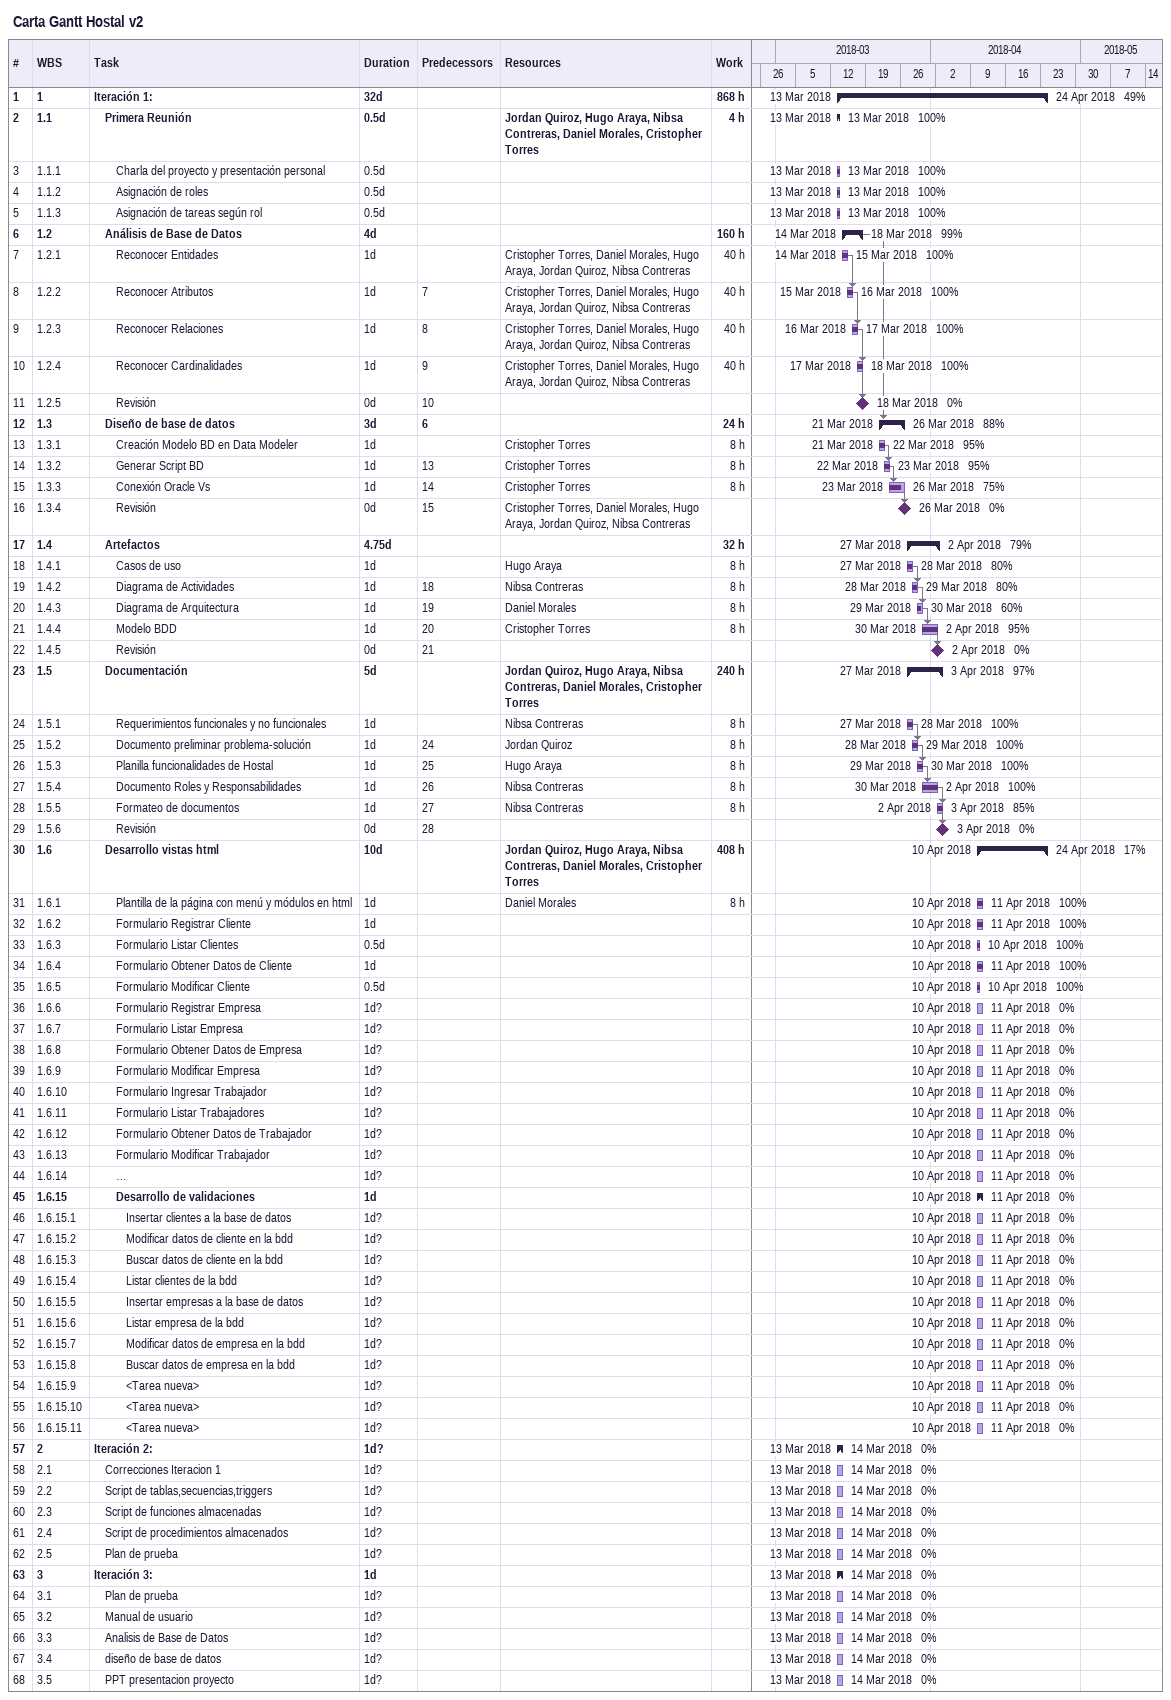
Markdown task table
Carta Gantt Hostal v2

| ID | WBS | Task | Duration | Start | Finish | Predecessors | Resources | % complete | Work (h) |
|---|---|---|---|---|---|---|---|---|---|
| 1 | 1 | **Iteración 1:** | 32d | 2018-03-13 | 2018-04-24 |  |  | 49 | 868 |
| 2 | 1.1 | **Primera Reunión** | 0.5d | 2018-03-13 | 2018-03-13 |  | Jordan Quiroz, Hugo Araya, Nibsa Contreras, Daniel Morales, Cristopher Torres | 100 | 4 |
| 3 | 1.1.1 | Charla del proyecto y presentación personal | 0.5d | 2018-03-13 | 2018-03-13 |  |  | 100 |  |
| 4 | 1.1.2 | Asignación de roles | 0.5d | 2018-03-13 | 2018-03-13 |  |  | 100 |  |
| 5 | 1.1.3 | Asignación de tareas según rol | 0.5d | 2018-03-13 | 2018-03-13 |  |  | 100 |  |
| 6 | 1.2 | **Análisis de Base de Datos** | 4d | 2018-03-14 | 2018-03-18 |  |  | 99 | 160 |
| 7 | 1.2.1 | Reconocer Entidades | 1d | 2018-03-14 | 2018-03-15 |  | Cristopher Torres, Daniel Morales, Hugo Araya, Jordan Quiroz, Nibsa Contreras | 100 | 40 |
| 8 | 1.2.2 | Reconocer Atributos | 1d | 2018-03-15 | 2018-03-16 | 7 | Cristopher Torres, Daniel Morales, Hugo Araya, Jordan Quiroz, Nibsa Contreras | 100 | 40 |
| 9 | 1.2.3 | Reconocer Relaciones | 1d | 2018-03-16 | 2018-03-17 | 8 | Cristopher Torres, Daniel Morales, Hugo Araya, Jordan Quiroz, Nibsa Contreras | 100 | 40 |
| 10 | 1.2.4 | Reconocer Cardinalidades | 1d | 2018-03-17 | 2018-03-18 | 9 | Cristopher Torres, Daniel Morales, Hugo Araya, Jordan Quiroz, Nibsa Contreras | 100 | 40 |
| 11 | 1.2.5 | Revisión | 0d | 2018-03-18 | 2018-03-18 | 10 |  | 0 |  |
| 12 | 1.3 | **Diseño de base de datos** | 3d | 2018-03-21 | 2018-03-26 | 6 |  | 88 | 24 |
| 13 | 1.3.1 | Creación Modelo BD en Data Modeler | 1d | 2018-03-21 | 2018-03-22 |  | Cristopher Torres | 95 | 8 |
| 14 | 1.3.2 | Generar Script BD | 1d | 2018-03-22 | 2018-03-23 | 13 | Cristopher Torres | 95 | 8 |
| 15 | 1.3.3 | Conexión Oracle Vs | 1d | 2018-03-23 | 2018-03-26 | 14 | Cristopher Torres | 75 | 8 |
| 16 | 1.3.4 | Revisión | 0d | 2018-03-26 | 2018-03-26 | 15 | Cristopher Torres, Daniel Morales, Hugo Araya, Jordan Quiroz, Nibsa Contreras | 0 |  |
| 17 | 1.4 | **Artefactos** | 4.75d | 2018-03-27 | 2018-04-02 |  |  | 79 | 32 |
| 18 | 1.4.1 | Casos de uso | 1d | 2018-03-27 | 2018-03-28 |  | Hugo Araya | 80 | 8 |
| 19 | 1.4.2 | Diagrama de Actividades | 1d | 2018-03-28 | 2018-03-29 | 18 | Nibsa Contreras | 80 | 8 |
| 20 | 1.4.3 | Diagrama de Arquitectura | 1d | 2018-03-29 | 2018-03-30 | 19 | Daniel Morales | 60 | 8 |
| 21 | 1.4.4 | Modelo BDD | 1d | 2018-03-30 | 2018-04-02 | 20 | Cristopher Torres | 95 | 8 |
| 22 | 1.4.5 | Revisión | 0d | 2018-04-02 | 2018-04-02 | 21 |  | 0 |  |
| 23 | 1.5 | **Documentación** | 5d | 2018-03-27 | 2018-04-03 |  | Jordan Quiroz, Hugo Araya, Nibsa Contreras, Daniel Morales, Cristopher Torres | 97 | 240 |
| 24 | 1.5.1 | Requerimientos funcionales y no funcionales | 1d | 2018-03-27 | 2018-03-28 |  | Nibsa Contreras | 100 | 8 |
| 25 | 1.5.2 | Documento preliminar problema-solución | 1d | 2018-03-28 | 2018-03-29 | 24 | Jordan Quiroz | 100 | 8 |
| 26 | 1.5.3 | Planilla funcionalidades de Hostal | 1d | 2018-03-29 | 2018-03-30 | 25 | Hugo Araya | 100 | 8 |
| 27 | 1.5.4 | Documento Roles y Responsabilidades | 1d | 2018-03-30 | 2018-04-02 | 26 | Nibsa Contreras | 100 | 8 |
| 28 | 1.5.5 | Formateo de documentos | 1d | 2018-04-02 | 2018-04-03 | 27 | Nibsa Contreras | 85 | 8 |
| 29 | 1.5.6 | Revisión | 0d | 2018-04-03 | 2018-04-03 | 28 |  | 0 |  |
| 30 | 1.6 | **Desarrollo vistas html** | 10d | 2018-04-10 | 2018-04-24 |  | Jordan Quiroz, Hugo Araya, Nibsa Contreras, Daniel Morales, Cristopher Torres | 17 | 408 |
| 31 | 1.6.1 | Plantilla de la página con menú y módulos en html | 1d | 2018-04-10 | 2018-04-11 |  | Daniel Morales | 100 | 8 |
| 32 | 1.6.2 | Formulario Registrar Cliente | 1d | 2018-04-10 | 2018-04-11 |  |  | 100 |  |
| 33 | 1.6.3 | Formulario Listar Clientes | 0.5d | 2018-04-10 | 2018-04-10 |  |  | 100 |  |
| 34 | 1.6.4 | Formulario Obtener Datos de Cliente | 1d | 2018-04-10 | 2018-04-11 |  |  | 100 |  |
| 35 | 1.6.5 | Formulario Modificar Cliente | 0.5d | 2018-04-10 | 2018-04-10 |  |  | 100 |  |
| 36 | 1.6.6 | Formulario Registrar Empresa | 1d? | 2018-04-10 | 2018-04-11 |  |  | 0 |  |
| 37 | 1.6.7 | Formulario Listar Empresa | 1d? | 2018-04-10 | 2018-04-11 |  |  | 0 |  |
| 38 | 1.6.8 | Formulario Obtener Datos de Empresa | 1d? | 2018-04-10 | 2018-04-11 |  |  | 0 |  |
| 39 | 1.6.9 | Formulario Modificar Empresa | 1d? | 2018-04-10 | 2018-04-11 |  |  | 0 |  |
| 40 | 1.6.10 | Formulario Ingresar Trabajador | 1d? | 2018-04-10 | 2018-04-11 |  |  | 0 |  |
| 41 | 1.6.11 | Formulario Listar Trabajadores | 1d? | 2018-04-10 | 2018-04-11 |  |  | 0 |  |
| 42 | 1.6.12 | Formulario Obtener Datos de Trabajador | 1d? | 2018-04-10 | 2018-04-11 |  |  | 0 |  |
| 43 | 1.6.13 | Formulario Modificar Trabajador | 1d? | 2018-04-10 | 2018-04-11 |  |  | 0 |  |
| 44 | 1.6.14 | … | 1d? | 2018-04-10 | 2018-04-11 |  |  | 0 |  |
| 45 | 1.6.15 | **Desarrollo de validaciones** | 1d | 2018-04-10 | 2018-04-11 |  |  | 0 |  |
| 46 | 1.6.15.1 | Insertar clientes a la base de datos | 1d? | 2018-04-10 | 2018-04-11 |  |  | 0 |  |
| 47 | 1.6.15.2 | Modificar datos de cliente en la bdd | 1d? | 2018-04-10 | 2018-04-11 |  |  | 0 |  |
| 48 | 1.6.15.3 | Buscar datos de cliente en la bdd | 1d? | 2018-04-10 | 2018-04-11 |  |  | 0 |  |
| 49 | 1.6.15.4 | Listar clientes de la bdd | 1d? | 2018-04-10 | 2018-04-11 |  |  | 0 |  |
| 50 | 1.6.15.5 | Insertar empresas a la base de datos | 1d? | 2018-04-10 | 2018-04-11 |  |  | 0 |  |
| 51 | 1.6.15.6 | Listar empresa de la bdd | 1d? | 2018-04-10 | 2018-04-11 |  |  | 0 |  |
| 52 | 1.6.15.7 | Modificar datos de empresa en la bdd | 1d? | 2018-04-10 | 2018-04-11 |  |  | 0 |  |
| 53 | 1.6.15.8 | Buscar datos de empresa en la bdd | 1d? | 2018-04-10 | 2018-04-11 |  |  | 0 |  |
| 54 | 1.6.15.9 | <Tarea nueva> | 1d? | 2018-04-10 | 2018-04-11 |  |  | 0 |  |
| 55 | 1.6.15.10 | <Tarea nueva> | 1d? | 2018-04-10 | 2018-04-11 |  |  | 0 |  |
| 56 | 1.6.15.11 | <Tarea nueva> | 1d? | 2018-04-10 | 2018-04-11 |  |  | 0 |  |
| 57 | 2 | **Iteración 2:** | 1d? | 2018-03-13 | 2018-03-14 |  |  | 0 |  |
| 58 | 2.1 | Correcciones Iteracion 1 | 1d? | 2018-03-13 | 2018-03-14 |  |  | 0 |  |
| 59 | 2.2 | Script de tablas,secuencias,triggers | 1d? | 2018-03-13 | 2018-03-14 |  |  | 0 |  |
| 60 | 2.3 | Script de funciones almacenadas | 1d? | 2018-03-13 | 2018-03-14 |  |  | 0 |  |
| 61 | 2.4 | Script de procedimientos almacenados | 1d? | 2018-03-13 | 2018-03-14 |  |  | 0 |  |
| 62 | 2.5 | Plan de prueba | 1d? | 2018-03-13 | 2018-03-14 |  |  | 0 |  |
| 63 | 3 | **Iteración 3:** | 1d | 2018-03-13 | 2018-03-14 |  |  | 0 |  |
| 64 | 3.1 | Plan de prueba | 1d? | 2018-03-13 | 2018-03-14 |  |  | 0 |  |
| 65 | 3.2 | Manual de usuario | 1d? | 2018-03-13 | 2018-03-14 |  |  | 0 |  |
| 66 | 3.3 | Analisis de Base de Datos | 1d? | 2018-03-13 | 2018-03-14 |  |  | 0 |  |
| 67 | 3.4 | diseño de base de datos | 1d? | 2018-03-13 | 2018-03-14 |  |  | 0 |  |
| 68 | 3.5 | PPT presentacion proyecto | 1d? | 2018-03-13 | 2018-03-14 |  |  | 0 |  |
